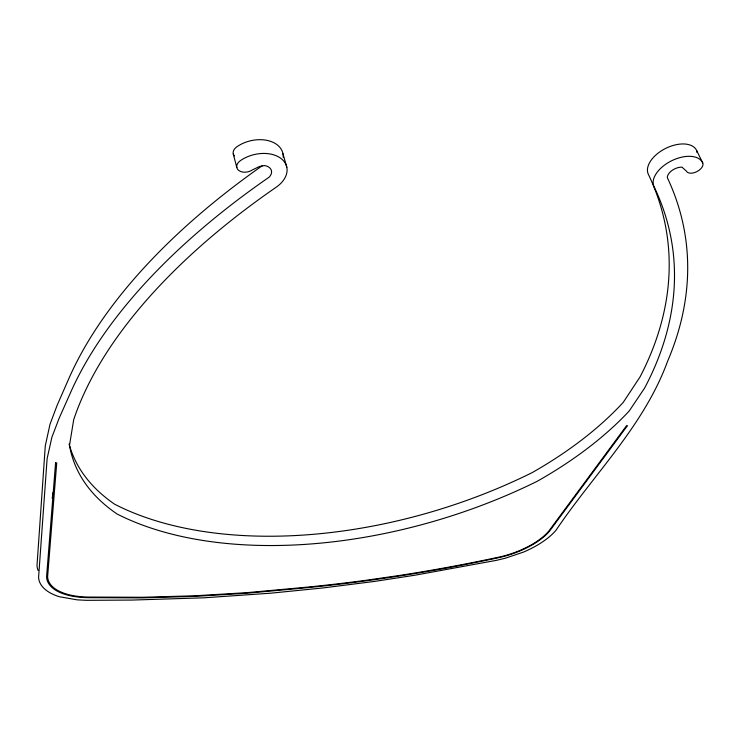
<?xml version="1.0" encoding="UTF-8"?>
<svg xmlns="http://www.w3.org/2000/svg" width="740" height="740" viewBox="0 0 740 740"><rect width="100%" height="100%" fill="white"/><g stroke="black" fill="none" stroke-linecap="round" stroke-linejoin="round"><path stroke-width="1.11" d="M69.079 444.019A308.746 168.868 -16.4 0 0 114.691 504.245A356.782 201.28 -17.1 0 0 532.088 472.657A308.182 168.239 -16.6 0 0 623.228 402.384L639.998 377.012A639.175 361.749 -8.3 0 0 648.351 174.316A26.927 15.54 -26.7 0 1 666.019 148.222A26.927 15.54 -26.7 0 1 696.747 150.71L702.769 163.004A9.158 5.199 -27 0 1 696.636 171.745A9.158 5.199 -27 0 1 686.313 171.023L682.012 167.166A10.693 6.096 -26.5 0 0 667.323 177.637A657.509 368.89 -8.4 0 1 667.545 361.37C644.068 425.667 593.647 474.322 556.064 530.173A60.939 26.52 -17.9 0 1 523.43 552.114L505.318 558.219L496.485 560.337L414.863 575.23L374.329 581.446L322.807 587.967L270.655 593.193L203.907 597.818L132.099 600.066L86.645 600.325L77.145 599.853L59.33 596.727A68.385 31.672 -10.3 0 1 38.591 577.366L47.129 458.578L51.893 437.211L59.181 418.146L71.641 390.156A568.792 283.91 -21.2 0 1 269.231 177.101A11.535 7.788 -14.5 0 0 264.467 165.547L259.444 166.519L252.553 169.821A9.925 6.762 -14 0 1 238.844 170.542A9.925 6.762 -14 0 1 240.306 160.7A29.239 19.739 -14.4 0 1 280.784 158.295A29.239 19.739 -14.4 0 1 276.214 187.192A556.221 276.658 -21.1 0 0 73.704 419.673L69.505 445.276A311.207 168.359 -16.5 0 0 117.234 514.087A359.742 200.79 -17.2 0 0 537.148 481.315A310.634 167.73 -16.7 0 0 629.194 411.014L644.596 388.084A643.143 359.418 -8.4 0 0 654.03 186.647A27.093 15.429 -26.5 0 1 671.92 160.617A27.093 15.429 -26.5 0 1 702.769 163.004M52.882 497.807L53.104 498.242L52.938 492.655M52.142 497.872L52.355 498.307L52.512 496.383M282.957 153.689L286.824 167.314M233.239 153.809L236.809 167.592M696.747 150.71A9.102 5.236 -27.2 0 1 696.96 152.597M38.119 570.448A68.061 31.968 -10.2 0 1 37 565.527L45.288 445.822L49.987 424.316L57.202 405.15L69.532 377.021A565.739 286.232 -21.2 0 1 262.589 165.492M234.349 155.927A9.851 6.799 -13.9 0 1 236.689 146.899A29.036 19.841 -14.4 0 1 267.418 140.461A29.036 19.841 -14.4 0 1 283.207 157.148M55.565 462.935L46.592 576.636A61.022 28.231 -10.3 0 0 58.645 591.852L58.941 592A61.022 28.231 -10.3 0 0 88.8 597.679L142.2 597.883L194.759 596.375L246.587 593.258L297.767 588.577A4467.944 2630.58 -80.6 0 0 397.343 576.321L397.944 576.229A4460.609 2628.091 -80.6 0 0 496.642 558.117A54.362 23.643 -17.9 0 0 527.416 547.489L527.787 547.295A54.362 23.643 -17.9 0 0 549.829 530.737L627.409 425.704L626.53 425.759L549.024 530.811A53.4 23.236 -17.9 0 1 527.426 546.962L522.69 549.246A53.4 23.236 -17.9 0 1 497.021 557.534A4498.155 2639.358 -80.6 0 1 398.259 575.646L365.042 580.419A4498.155 2639.358 -80.6 0 1 298.026 587.995L246.809 592.666L194.953 595.783L142.358 597.273L88.93 597.06A59.912 27.722 -10.3 0 1 63.455 593.036L59.505 591.362A59.912 27.722 -10.3 0 1 47.628 576.543L56.73 462.861L55.565 462.935"/></g></svg>
